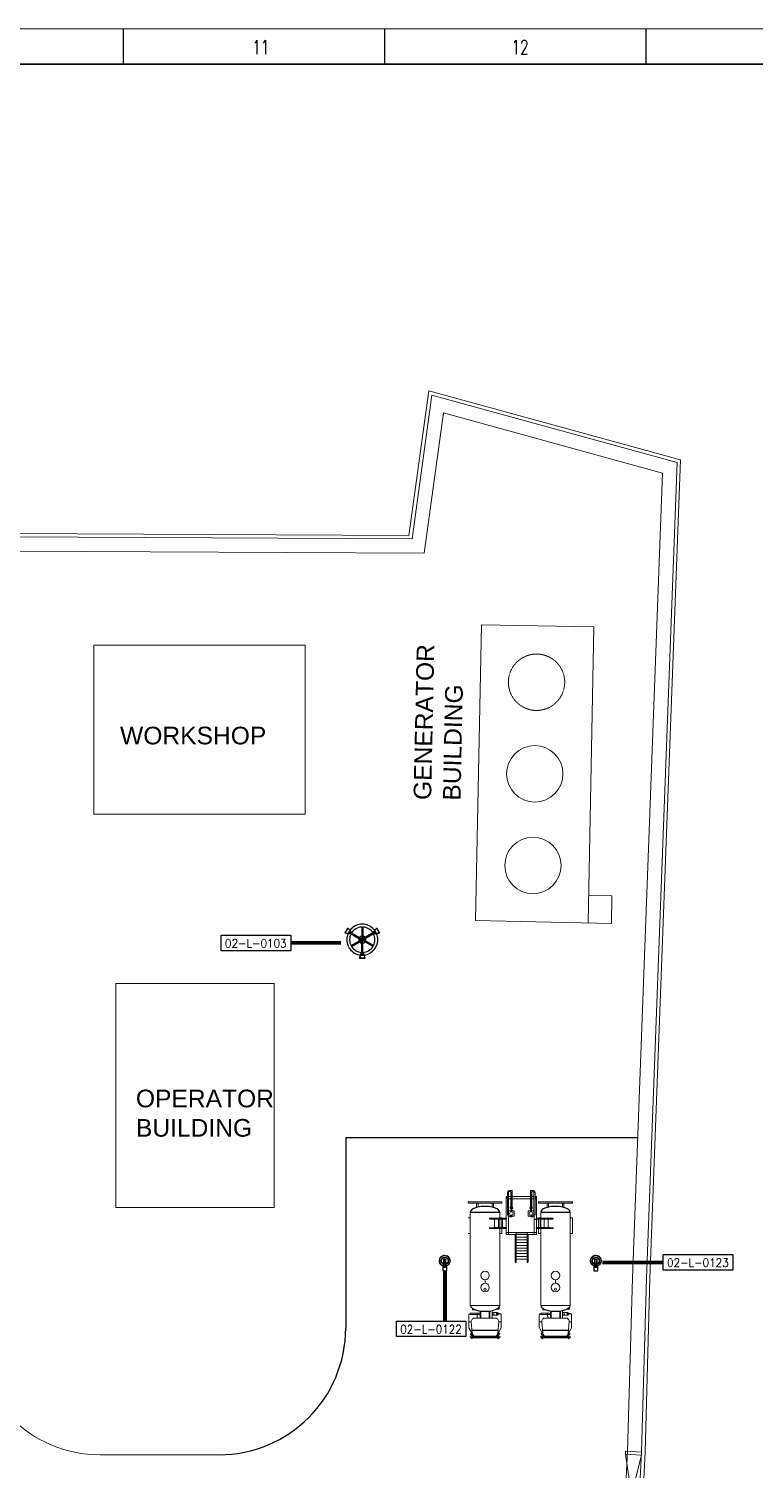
# Model space of a CAD drawing. Header units: inches. Extents: x 19 to 689223, y 34 to 210034.
# Drawn here: x 178947 to 230455, y 107822 to 210034 of the extents above; entities that cross this region are included whole.
import ezdxf

# ---------------------------------------------------------------- set-up
doc = ezdxf.new("R2010")
doc.units = ezdxf.units.IN
doc.header["$MEASUREMENT"] = 0
doc.linetypes.add('CABLEROUTEALL-EMBED 1_DWG$0$HIDDEN2', pattern=[0.1875, 0.125, -0.0625])
doc.linetypes.add('DASHED', pattern=[0.75, 0.5, -0.25])
doc.layers.add('_Auto', color=7, linetype='Continuous')
doc.layers.add('照明平面设备层', color=1, linetype='Continuous')
for name, color, linetype, lineweight in [('FRAME_TEXT', 7, 'Continuous', 18), ('Layout', 6, 'Continuous', 20), ('REV.C CLOUD', 2, 'Continuous', 20), ('TP', 8, 'Continuous', 9)]:
    doc.layers.add(name, color=color, linetype=linetype, lineweight=lineweight)
doc.styles.add('HZTXT', font='txt_qlt.shx', dxfattribs={"width": 0.7, "bigfont": 'hztxt.shx'})
doc.styles.get("Standard").update_dxf_attribs({"font": 'arial.ttf'})
doc.styles.add('TEG BORDER', font='txt_qlt.shx', dxfattribs={"width": 0.7, "bigfont": 'hztxt.shx'})
doc.dimstyles.new('ANSI_L', dxfattribs={"dimtxt": 0.18, "dimasz": 0.18, "dimexe": 0.18, "dimexo": 0.0625, "dimgap": 0.09, "dimtad": 0, "dimtih": 1, "dimtoh": 1, "dimdec": 4, "dimzin": 0, "dimdsep": 46, "dimtxsty": 'Standard', "dimcen": 0.09, "dimadec": 0, "dimazin": 0, "dimtfac": 1, "dimtdec": 4, "dimtofl": 0, "dimtmove": 0, "dimatfit": 3, "dimfxl": 1, "dimtolj": 1, "dimtzin": 0, "dimarcsym": 0})

# ---------------------------------------------------------------- blocks, each defined once
blk = doc.blocks.new('Tower Light Type 1')
at = {"layer": '照明平面设备层', "color": 1, "linetype": 'Continuous'}
for p, q in [((-2052, 1646), (-2452, 954)), ((-2452, 954), (-2052, 1646)), ((-2452, 954), (-1832, 827)), ((-2452, 954), (-1832, 827)), ((-1632, 1173), (-2052, 1646)), ((-2052, 1646), (-1632, 1173)), ((-1832, 827), (-1632, 1173)), ((-1632, 1173), (-1832, 827)), ((-1573, 908), (-1732, 1000)), ((-1573, 908), (-1732, 1000)), ((-1597, 830), (-160, 0)), ((-1597, -830), (-160, 0)), ((-1517, 968), (-80, 139)), ((-80, 1798), (-80, 139)), ((80, 1798), (80, 139)), ((1517, 968), (80, 139)), ((1597, 830), (160, 0)), ((1597, -830), (160, 0)), ((1732, 1000), (1573, 908)), ((1732, 1000), (1573, 908)), ((2052, 1646), (1632, 1173)), ((2052, 1646), (1632, 1173)), ((1632, 1173), (1832, 827)), ((1832, 827), (1632, 1173)), ((1832, 827), (2452, 954)), ((2452, 954), (1832, 827)), ((2452, 954), (2052, 1646)), ((2052, 1646), (2452, 954)), ((-1517, -968), (-80, -139)), ((-200, -2000), (-400, -2600)), ((-400, -2600), (-200, -2000)), ((200, -2000), (-200, -2000)), ((-200, -2000), (200, -2000)), ((-80, -1798), (-80, -139)), ((0, -1817), (0, -2000)), ((0, -1817), (0, -2000)), ((1517, -968), (80, -139)), ((80, -1798), (80, -139)), ((400, -2600), (200, -2000)), ((400, -2600), (200, -2000)), ((-400, -2600), (400, -2600)), ((400, -2600), (-400, -2600))]:
    blk.add_line(p, q, dxfattribs=at)
at = {"layer": '照明平面设备层', "color": 1, "linetype": 'CABLEROUTEALL-EMBED 1_DWG$0$HIDDEN2'}
for p, q in [((-2452, 954), (-2052, 1646)), ((-2052, 1646), (-2452, 954)), ((-1832, 827), (-2452, 954)), ((-1832, 827), (-2452, 954)), ((-2052, 1646), (-1632, 1173)), ((-2052, 1646), (-1632, 1173)), ((-1732, 1000), (-1905, 1100)), ((-1905, 1100), (-1732, 1000)), ((-1732, 1000), (-1905, 1100)), ((-1905, 1100), (-1732, 1000)), ((-1632, 1173), (-1832, 827)), ((-1832, 827), (-1632, 1173)), ((-1692, 1069), (-1772, 931)), ((-1692, 1069), (-1772, 931)), ((-1772, 931), (-1597, 830)), ((-1732, 1000), (-1559, 900)), ((-1732, 1000), (-1559, 900)), ((-1692, 1069), (-1517, 968)), ((-1559, 900), (-1573, 908)), ((-1559, 900), (-1573, 908)), ((-160, 0), (-40, 69)), ((-160, 0), (-40, -69)), ((-80, 139), (40, 69)), ((-80, 139), (-80, 0)), ((80, 0), (-80, 0)), ((-80, 0), (0, 0)), ((0, 0), (-80, 0)), ((-80, 0), (80, 0)), ((-80, -139), (-80, 0)), ((80, 139), (-40, 69)), ((40, 69), (-40, -69)), ((-40, -69), (40, 69)), ((40, -69), (-40, 69)), ((-40, 69), (0, 0)), ((0, 0), (-40, 69)), ((-40, 69), (40, -69)), ((-40, -69), (0, 0)), ((0, 0), (-40, -69)), ((0, 0), (40, 69)), ((40, 69), (0, 0)), ((0, 0), (80, 0)), ((80, 0), (0, 0)), ((0, 0), (40, -69)), ((40, -69), (0, 0)), ((160, 0), (40, 69)), ((160, 0), (40, -69)), ((80, 139), (80, 0)), ((80, -139), (80, 0)), ((1692, 1069), (1517, 968)), ((1559, 900), (1905, 1100)), ((1559, 900), (1905, 1100)), ((1573, 908), (1559, 900)), ((1573, 908), (1559, 900)), ((1772, 931), (1597, 830)), ((1632, 1173), (2052, 1646)), ((1632, 1173), (2052, 1646)), ((1832, 827), (1632, 1173)), ((1632, 1173), (1832, 827)), ((1692, 1069), (1772, 931)), ((1692, 1069), (1772, 931)), ((1905, 1100), (1732, 1000)), ((1905, 1100), (1732, 1000)), ((2452, 954), (1832, 827)), ((2452, 954), (1832, 827)), ((2052, 1646), (2452, 954)), ((2452, 954), (2052, 1646)), ((-400, -2600), (-200, -2000)), ((-400, -2600), (-200, -2000)), ((-200, -2000), (200, -2000)), ((200, -2000), (-200, -2000)), ((-80, -139), (40, -69)), ((-80, -2000), (-80, -1798)), ((80, -2000), (-80, -2000)), ((80, -2000), (-80, -2000)), ((80, -139), (-40, -69)), ((0, -2000), (0, -1800)), ((0, -1800), (0, -1817)), ((0, -2000), (0, -1800)), ((0, -1800), (0, -1817)), ((0, -2000), (0, -2200)), ((0, -2200), (0, -2000)), ((0, -2000), (0, -2200)), ((0, -2200), (0, -2000)), ((80, -2000), (80, -1798)), ((200, -2000), (400, -2600)), ((200, -2000), (400, -2600)), ((400, -2600), (-400, -2600)), ((-400, -2600), (400, -2600))]:
    blk.add_line(p, q, dxfattribs=at)
at = {"layer": '照明平面设备层', "color": 1, "linetype": 'Continuous'}
blk.add_circle((0, 0), 100, dxfattribs=at)
blk.add_circle((0, 0), 100, dxfattribs=at)
for radius, start, end in [(2200, 96.86074, 143.17429), (2200, 36.82571, 83.18043), (2200, 156.82571, 203.17429), (1800, 152.54732, 207.45268), (1800, 92.54732, 147.45268), (500, 159.2069, 200.7931), (500, 159.2069, 200.7931), (500, 99.2069, 140.7931), (500, 99.2069, 140.7931), (1800, 32.54732, 87.45268), (500, 39.2069, 80.7931), (500, 39.2069, 80.7931), (500, 339.2069, 20.7931), (500, 0, 20.7931), (500, 339.2069, 0), (1800, 332.54732, 27.45268), (2200, 336.82571, 23.17429), (2200, 216.82571, 263.17429), (1800, 212.54732, 267.45268), (500, 219.2069, 260.7931), (500, 219.2069, 260.7931), (500, 279.2069, 320.7931), (500, 279.2069, 320.7931), (1800, 272.54732, 327.45268), (2200, 276.82571, 323.17429)]:
    blk.add_arc((0, 0), radius, start, end, dxfattribs=at)
at = {"layer": '照明平面设备层', "color": 1, "linetype": 'CABLEROUTEALL-EMBED 1_DWG$0$HIDDEN2'}
for radius, start, end in [(2200, 90, 96.86074), (2200, 83.18043, 90), (2200, 150, 156.82571), (2200, 143.17429, 150), (1800, 150, 152.54732), (1800, 147.45268, 150), (500, 140.7931, 159.2069), (500, 140.7931, 159.2069), (1800, 90, 92.54732), (500, 80.7931, 99.2069), (500, 80.7931, 99.2069), (1800, 87.45268, 90), (500, 20.7931, 39.2069), (500, 20.7931, 39.2069), (1800, 30, 32.54732), (1800, 27.45268, 30), (2200, 30, 36.82571), (2200, 23.17429, 30), (2200, 203.17429, 210), (2200, 210, 216.82571), (1800, 207.45268, 210), (1800, 210, 212.54732), (500, 200.7931, 219.2069), (500, 200.7931, 219.2069), (500, 260.7931, 270), (500, 260.7931, 279.2069), (1800, 267.45268, 270), (500, 270, 279.2069), (1800, 270, 272.54732), (1800, 327.45268, 330), (1800, 330, 332.54732), (2200, 323.17429, 330), (2200, 330, 336.82571), (2200, 263.17429, 270), (2200, 270, 276.82571)]:
    blk.add_arc((0, 0), radius, start, end, dxfattribs=at)
blk = doc.blocks.new('SHED LIGHT')
at = {"layer": '照明平面设备层', "color": 1, "linetype": 'Continuous'}
for p, q in [((-254, 502), (-254, -1778)), ((-254, -1778), (-254, 502)), ((-254, 502), (254, 502)), ((-254, 502), (254, 502)), ((254, -1778), (254, 502)), ((254, 502), (254, -1613)), ((-575, -1778), (-575, -2798)), ((575, -1778), (-575, -1778)), ((-575, -1778), (-575, -2798)), ((-329, -1778), (-575, -1778)), ((-575, -2798), (575, -2798)), ((-575, -2798), (575, -2798)), ((116, -1778), (-329, -1778)), ((-254, -1778), (254, -1778)), ((-254, -1778), (254, -1778)), ((575, -1778), (116, -1778)), ((254, -1613), (254, -1778)), ((575, -2798), (575, -1778)), ((575, -2798), (575, -1778))]:
    blk.add_line(p, q, dxfattribs=at)
for radius in [1524, 1016, 953]:
    blk.add_circle((0, 0), radius, dxfattribs=at)
for start, end in [(356.0835, 180), (180, 260.40593), (260.40593, 279.59407), (279.59407, 283.9165), (283.9165, 356.0835)]:
    blk.add_arc((0, 0), 1524, start, end, dxfattribs=at)

msp = doc.modelspace()

# ---------------------------------------------------------------- linework, layer by layer
for p, q in [((185643.847, 210034.1456), (185643.847, 207534.1456)), ((204206.347, 210034.1456), (204206.347, 207534.1456)), ((222768.847, 210034.1456), (222768.847, 207534.1456))]:
    msp.add_line(p, q)
at = {"linetype": 'Continuous'}
msp.add_line((244518.847, 207534.1456), (2518.847, 207534.1456), dxfattribs=at)
at = {"color": 6}
for p, q in [((210293.0305, 126055.6796), (212392.6331, 126055.6796)), ((215293.0305, 126055.6796), (217392.6331, 126055.6796)), ((212398.9309, 118849.8304), (212292.6507, 118849.797)), ((217398.9309, 118849.8304), (217292.6507, 118849.797)), ((210418.4005, 117688.2787), (212267.2631, 117688.2787)), ((215418.4005, 117688.2787), (217267.2631, 117688.2787)), ((210367.4558, 117465.1621), (210319.6996, 117412.0535)), ((210367.4558, 117465.1621), (210319.6996, 117412.0535)), ((210465.3204, 117159.8307), (212220.3432, 117159.8307)), ((210465.3204, 117159.8307), (212220.3432, 117159.8307)), ((210511.4197, 117215.8093), (212174.2439, 117215.8093)), ((210511.4197, 117215.8093), (212174.2439, 117215.8093)), ((212318.2078, 117465.1621), (212365.964, 117412.0535)), ((212318.2078, 117465.1621), (212365.964, 117412.0535)), ((215367.4558, 117465.1621), (215319.6996, 117412.0535)), ((215367.4558, 117465.1621), (215319.6996, 117412.0535)), ((215465.3204, 117159.8307), (217220.3432, 117159.8307)), ((215465.3204, 117159.8307), (217220.3432, 117159.8307)), ((215511.4197, 117215.8093), (217174.2439, 117215.8093)), ((215511.4197, 117215.8093), (217174.2439, 117215.8093)), ((217318.2078, 117465.1621), (217365.964, 117412.0535)), ((217318.2078, 117465.1621), (217365.964, 117412.0535))]:
    msp.add_line(p, q, dxfattribs=at)
at = {"color": 5, "lineweight": 15}
msp.add_lwpolyline([(18.847, 210034.1456), (297018.847, 210034.1456), (297018.847, 34.1456), (18.847, 34.1456)], close=True, dxfattribs=at)
msp.add_lwpolyline([(2518.847, 207534.1456), (294518.847, 207534.1456), (294518.847, 2534.1456), (2518.847, 2534.1456)], close=True)
at = {"color": 6}
for centre, major_axis in [((211342.8318, 126055.6796), (-1049.8013, 0)), ((216342.8318, 126055.6796), (-1049.8013, 0)), ((211342.8318, 119447.426), (1049.8013, 0)), ((216342.8318, 119447.426), (1049.8013, 0))]:
    msp.add_ellipse(centre, major_axis=major_axis, ratio=0.3944200597, start_param=3.1415926536, end_param=6.2831853072, dxfattribs=at)
at = {"layer": '_Auto', "color": 7, "linetype": 'Continuous'}
for points in [[(192606.3949, 145710.5868), (197545.4193, 145710.5868), (197545.4193, 144613.0258), (192606.3949, 144613.0258)], [(223998.5756, 123051.0746), (228937.6, 123051.0746), (228937.6, 121953.5136), (223998.5756, 121953.5136)], [(205050.151, 118332.9354), (209989.1754, 118332.9354), (209989.1754, 117235.3744), (205050.151, 117235.3744)]]:
    msp.add_lwpolyline(points, close=True, dxfattribs=at)
at = {"layer": 'FRAME_TEXT', "color": 9}
for points in [[(221015.3021, 103125.9116), (222448.2101, 108821.9516)], [(221306.2032, 108879.6895), (222157.3091, 103068.1737)]]:
    msp.add_lwpolyline(points, dxfattribs=at)
msp.add_lwpolyline([(222448.2101, 108821.9516), (221306.2032, 108879.6895), (221316.9317, 109091.8906), (222458.9387, 109034.1528)], close=True, dxfattribs=at)
at = {"layer": 'Layout'}
for p, q in [((211079.4709, 167743.35), (210665.0188, 146747.4402)), ((219077.9127, 167585.4636), (211079.4709, 167743.35)), ((218663.4607, 146589.5537), (219077.9127, 167585.4636)), ((218704.7499, 148544.3981), (220351.6834, 148509.6111)), ((220313.1393, 146556.9896), (220351.6834, 148509.6111)), ((210665.0188, 146747.4402), (220313.1393, 146556.9896)), ((184023.5735, 108842.1858), (192447.9559, 108842.1858))]:
    msp.add_line(p, q, dxfattribs=at)
at = {"layer": 'Layout', "lineweight": -2}
for p, q in [((222174.7846, 131334.3929), (201447.9559, 131342.1858)), ((201447.9559, 131342.1858), (201447.9559, 117842.1858))]:
    msp.add_line(p, q, dxfattribs=at)
at = {"layer": 'Layout', "color": 6}
for p, q in [((212844.5528, 127166.6157), (212844.5528, 127014.6219)), ((212844.5528, 127166.6157), (212937.6116, 127166.6157)), ((212844.5528, 127090.6188), (212844.5528, 125637.1078)), ((212937.6116, 127090.6188), (212844.5528, 127090.6188)), ((212844.5528, 127014.6219), (212937.6116, 127014.6219)), ((212937.6116, 127486.2957), (212980.573, 127486.2957)), ((212937.6116, 127486.2957), (212980.573, 127486.2957)), ((212937.6116, 125887.8957), (212937.6116, 127486.2957)), ((213017.5316, 127448.3591), (212937.6116, 127448.3591)), ((212937.6116, 127448.3591), (213017.5316, 127448.3591)), ((212996.5467, 127090.6188), (213017.5316, 127090.6188)), ((213017.5316, 125889.9191), (213017.5316, 127448.3591)), ((213017.5316, 127166.6157), (213177.3716, 127166.6157)), ((213017.5316, 127014.6219), (213177.3716, 127014.6219)), ((213097.4516, 127528.2791), (213097.4516, 127608.1991)), ((213097.4516, 127608.1991), (213097.4516, 127528.2791)), ((213097.4516, 127608.1991), (213217.3316, 127608.1991)), ((213177.3716, 127528.2791), (213097.4516, 127528.2791)), ((213177.3716, 127568.2391), (213177.3716, 127448.3591)), ((213177.3716, 127448.3591), (213217.3316, 127448.3591)), ((213177.3716, 127448.3591), (213217.3316, 127448.3591)), ((213257.2916, 127446.3357), (213177.3716, 127446.3357)), ((213177.3716, 127446.3357), (213257.2916, 127446.3357)), ((213177.3716, 126487.2957), (213177.3716, 127446.3357)), ((213177.3716, 127090.6188), (213257.2916, 127090.6188)), ((213192.3566, 127386.883), (213192.3566, 127353.9671)), ((213192.3566, 126465.96), (213192.3566, 127353.9671)), ((213217.3316, 127448.3591), (213257.2916, 127448.3591)), ((213217.3316, 127448.3591), (213257.2916, 127448.3591)), ((213217.3316, 127446.3357), (213217.3316, 127448.3591)), ((213242.3066, 127353.9671), (213242.3066, 127386.883)), ((213242.3066, 126364.6893), (213242.3066, 127353.9671)), ((213257.2916, 127448.3591), (213257.2916, 127568.2391)), ((213257.2916, 126487.2957), (213257.2916, 127446.3357)), ((213257.2916, 127166.6157), (214575.9716, 127166.6157)), ((213257.2916, 127014.6219), (214575.9716, 127014.6219)), ((214575.9716, 127568.2391), (214575.9716, 127448.3591)), ((214575.9716, 127448.3591), (214615.9316, 127448.3591)), ((214575.9716, 127448.3591), (214615.9316, 127448.3591)), ((214655.8916, 127446.3357), (214575.9716, 127446.3357)), ((214575.9716, 127446.3357), (214655.8916, 127446.3357)), ((214575.9716, 126487.2957), (214575.9716, 127446.3357)), ((214575.9716, 127090.6188), (214655.8916, 127090.6188)), ((214590.9566, 127386.883), (214590.9566, 127353.9651)), ((214590.9566, 126465.96), (214590.9566, 127353.9651)), ((214605.4182, 127446.3357), (214605.4253, 127448.3591)), ((214615.9316, 127608.1991), (214735.8116, 127608.1991)), ((214615.9316, 127448.3591), (214655.8916, 127448.3591)), ((214615.9316, 127448.3591), (214655.8916, 127448.3591)), ((214640.9066, 127353.9651), (214640.9066, 127386.883)), ((214640.9066, 126364.6873), (214640.9066, 127353.9651)), ((214655.8916, 127448.3591), (214655.8916, 127568.2391)), ((214735.8116, 127528.2791), (214655.8916, 127528.2791)), ((214655.8916, 126487.2957), (214655.8916, 127446.3357)), ((214655.8916, 127166.6157), (214815.7316, 127166.6157)), ((214655.8916, 127014.6219), (214815.7316, 127014.6219)), ((214735.8116, 127608.1991), (214735.8116, 127528.2791)), ((214735.8116, 127608.1991), (214735.8116, 127528.2791)), ((214815.7316, 127448.3591), (214895.6516, 127448.3591)), ((214815.7316, 127448.3591), (214895.6516, 127448.3591)), ((214815.7316, 127448.3591), (214815.7316, 125889.9191)), ((214815.7316, 127090.6188), (214842.5528, 127090.6188)), ((214895.6516, 127486.2957), (214852.6903, 127486.2957)), ((214852.6903, 127486.2957), (214895.6516, 127486.2957)), ((214895.6516, 127486.2957), (214895.6516, 125887.8957)), ((214895.6516, 127166.6157), (214994.5467, 127166.6157)), ((214994.5467, 127090.6188), (214895.6516, 127090.6188)), ((214895.6516, 127014.6219), (214994.5467, 127014.6219)), ((214994.5467, 127014.6219), (214994.5467, 127166.6157)), ((214994.5467, 125637.1078), (214994.5467, 127090.6188)), ((212937.6116, 125889.9191), (213017.5316, 125889.9191)), ((213017.5316, 125889.9191), (212937.6116, 125889.9191)), ((212977.5802, 125887.8957), (212937.6116, 125887.8957)), ((212977.5802, 125887.8957), (212937.6116, 125887.8957)), ((212996.5467, 125765.9554), (212996.5467, 124469.3157)), ((213017.5316, 126166.26), (213188.6295, 126166.26)), ((213188.6295, 126166.26), (213017.5316, 126166.26)), ((213097.4516, 125770.0391), (213097.4516, 125809.9991)), ((213097.4516, 125809.9991), (213097.4516, 125770.0391)), ((213217.3316, 125809.9991), (213097.4516, 125809.9991)), ((213097.4516, 125730.0791), (213097.4516, 125770.0391)), ((213097.4516, 125770.0391), (213097.4516, 125730.0791)), ((213097.4516, 125730.0791), (213217.3316, 125730.0791)), ((213192.3566, 126487.2957), (213177.3716, 126487.2957)), ((213192.3566, 126487.2957), (213177.3716, 126487.2957)), ((213177.3716, 126487.2957), (213177.3716, 126374.8216)), ((213188.6295, 126088.812), (213188.6295, 126465.96)), ((213188.6295, 126465.96), (213188.6295, 126088.812)), ((213238.5795, 126465.96), (213188.6295, 126465.96)), ((213238.5795, 126465.96), (213188.6295, 126465.96)), ((213238.5795, 126380.5412), (213238.5795, 126465.96)), ((213238.5795, 126380.5412), (213238.5795, 126465.96)), ((213238.5795, 126088.812), (213238.5795, 126354.2903)), ((213238.5795, 126088.812), (213238.5795, 126354.2903)), ((213238.5795, 126166.26), (213413.4045, 126166.26)), ((213413.4045, 126166.26), (213238.5795, 126166.26)), ((213257.2916, 126487.2957), (213242.3066, 126487.2957)), ((213257.2916, 126487.2957), (213242.3066, 126487.2957)), ((213257.1485, 125766.66), (213413.4045, 125766.66)), ((213257.1485, 125766.66), (213413.4045, 125766.66)), ((213257.2916, 126374.0155), (213257.2916, 126487.2957)), ((213413.4045, 125766.66), (213413.4045, 126166.26)), ((213413.4045, 125766.66), (213413.4045, 126166.26)), ((214412.4045, 126166.26), (214412.4045, 125766.66)), ((214412.4045, 126166.26), (214412.4045, 125766.66)), ((214412.4045, 126166.26), (214587.2295, 126166.26)), ((214587.2295, 126166.26), (214412.4045, 126166.26)), ((214412.4045, 125766.66), (214576.1148, 125766.66)), ((214412.4045, 125766.66), (214576.1148, 125766.66)), ((214575.9716, 126487.2957), (214590.9566, 126487.2957)), ((214590.9566, 126487.2957), (214575.9716, 126487.2957)), ((214575.9716, 126487.2957), (214575.9716, 126374.8216)), ((214587.2295, 126088.812), (214587.2295, 126465.96)), ((214587.2295, 126465.96), (214587.2295, 126088.812)), ((214637.1795, 126465.96), (214587.2295, 126465.96)), ((214637.1795, 126465.96), (214587.2295, 126465.96)), ((214735.8116, 125809.9991), (214615.9316, 125809.9991)), ((214615.9316, 125730.0791), (214735.8116, 125730.0791)), ((214637.1795, 126380.5412), (214637.1795, 126465.96)), ((214637.1795, 126380.5412), (214637.1795, 126465.96)), ((214637.1795, 126088.812), (214637.1795, 126354.2903)), ((214637.1795, 126088.812), (214637.1795, 126354.2903)), ((214637.1795, 126166.26), (214812.0045, 126166.26)), ((214812.0045, 126166.26), (214637.1795, 126166.26)), ((214640.9066, 126487.2957), (214655.8916, 126487.2957)), ((214655.8916, 126487.2957), (214640.9066, 126487.2957)), ((214655.8916, 126374.0155), (214655.8916, 126487.2957)), ((214735.8116, 125809.9991), (214735.8116, 125730.0791)), ((214735.8116, 125809.9991), (214735.8116, 125730.0791)), ((214812.0045, 125865.7976), (214812.0045, 126166.26)), ((214812.0045, 125865.7976), (214812.0045, 126166.26)), ((214895.6516, 125889.9191), (214815.7316, 125889.9191)), ((214895.6516, 125889.9191), (214815.7316, 125889.9191)), ((214842.5528, 124469.3157), (214842.5528, 125770.9437)), ((214855.6831, 125887.8957), (214895.6516, 125887.8957)), ((214895.6516, 125887.8957), (214855.6831, 125887.8957)), ((211688.4803, 125645.6083), (211688.4803, 125637.1078)), ((211688.4803, 125645.6083), (211688.4803, 125637.1078)), ((212844.5528, 125645.6083), (211688.4803, 125645.6083)), ((212844.5528, 125637.1078), (211688.4803, 125637.1078)), ((211688.4803, 125576.7162), (211688.4803, 125568.2157)), ((211688.4803, 125576.7162), (211688.4803, 125568.2157)), ((212844.5528, 125576.7162), (211688.4803, 125576.7162)), ((212844.5528, 125568.2157), (211688.4803, 125568.2157)), ((212844.5528, 124960.3152), (211688.4803, 124960.3152)), ((212844.5528, 124899.9237), (211688.4803, 124899.9237)), ((212844.5528, 124891.4232), (211982.0735, 124891.4232)), ((212844.5528, 124968.8157), (211982.9142, 124968.8157)), ((212015.9897, 125568.2157), (212015.9897, 124968.8157)), ((212305.0078, 125568.2157), (212305.0078, 124968.8157)), ((212594.0259, 125568.2157), (212594.0259, 124968.8157)), ((212844.5528, 125637.1078), (212844.5528, 125576.7162)), ((212844.5528, 125576.7162), (212844.5528, 124960.3152)), ((212844.5528, 124960.3152), (212844.5528, 124899.9237)), ((212844.5528, 124899.9237), (212844.5528, 124469.3157)), ((214842.5528, 125536.7157), (214994.5467, 125536.7157)), ((214994.5467, 125645.6083), (216150.6191, 125645.6083)), ((214994.5467, 125576.7162), (214994.5467, 125637.1078)), ((214994.5467, 125637.1078), (216150.6191, 125637.1078)), ((214994.5467, 124960.3152), (214994.5467, 125576.7162)), ((214994.5467, 125576.7162), (216150.6191, 125576.7162)), ((214994.5467, 125568.2157), (216150.6191, 125568.2157)), ((214994.5467, 124968.8157), (215964.5354, 124968.8157)), ((214994.5467, 124899.9237), (214994.5467, 124960.3152)), ((214994.5467, 124960.3152), (216150.6191, 124960.3152)), ((214994.5467, 124469.3157), (214994.5467, 124899.9237)), ((214994.5467, 124899.9237), (216150.6191, 124899.9237)), ((214994.5467, 124891.4232), (215964.7553, 124891.4232)), ((215245.0736, 125568.2157), (215245.0736, 124968.8157)), ((215534.0917, 125568.2157), (215534.0917, 124968.8157)), ((215823.1098, 125568.2157), (215823.1098, 124968.8157)), ((216150.6191, 125637.1078), (216150.6191, 125645.6083)), ((216150.6191, 125645.6083), (216150.6191, 125637.1078)), ((216150.6191, 125568.2157), (216150.6191, 125576.7162)), ((216150.6191, 125576.7162), (216150.6191, 125568.2157)), ((212844.5528, 124621.3096), (214994.5467, 124621.3096)), ((212844.5528, 124621.3096), (212844.5528, 124469.3157)), ((212844.5528, 124469.3157), (213485.9158, 124469.3157)), ((212844.5528, 124469.3157), (212996.5467, 124469.3157)), ((213494.4163, 124469.3157), (213485.9158, 124469.3157)), ((213485.9158, 124469.3157), (213485.9158, 122521.2594)), ((213485.9158, 124469.3157), (213494.4163, 124469.3157)), ((213494.4163, 124469.3157), (213494.4163, 122521.2594)), ((213563.3084, 124469.3157), (213554.8079, 124469.3157)), ((213554.8079, 124469.3157), (213563.3084, 124469.3157)), ((213554.8079, 124469.3157), (213554.8079, 122521.2594)), ((213563.3084, 124469.3157), (213563.3084, 124593.0328)), ((213563.3084, 124593.0328), (214322.5484, 124593.0328)), ((213563.3084, 124469.3157), (214322.5484, 124469.3157)), ((213563.3084, 124469.3157), (213563.3084, 122521.2594)), ((213563.3084, 124288.5376), (214322.5484, 124288.5376)), ((213563.3084, 124093.732), (214322.5484, 124093.732)), ((213563.3084, 123898.9263), (214322.5484, 123898.9263)), ((213563.3084, 123704.1207), (214322.5484, 123704.1207)), ((214322.5484, 124593.0328), (214322.5484, 124469.3157)), ((214331.0488, 124469.3157), (214322.5484, 124469.3157)), ((214322.5484, 124469.3157), (214322.5484, 122521.2594)), ((214331.0488, 124469.3157), (214322.5484, 124469.3157)), ((214331.0488, 124469.3157), (214331.0488, 122521.2594)), ((214399.9409, 124469.3157), (214391.4404, 124469.3157)), ((214399.9409, 124469.3157), (214391.4404, 124469.3157)), ((214391.4404, 124469.3157), (214391.4404, 122521.2594)), ((214399.9409, 124469.3157), (214994.5467, 124469.3157)), ((214399.9409, 124469.3157), (214399.9409, 122521.2594)), ((213563.3084, 123509.3151), (214322.5484, 123509.3151)), ((213563.3084, 123314.5095), (214322.5484, 123314.5095)), ((213563.3084, 123119.7038), (214322.5484, 123119.7038)), ((214322.5484, 122924.8982), (213563.3084, 122924.8982)), ((214322.5484, 122730.0926), (213563.3084, 122730.0926)), ((213485.9158, 122521.2594), (213494.4163, 122521.2594)), ((213485.9158, 122521.2594), (213494.4163, 122521.2594)), ((213554.8079, 122521.2594), (213563.3084, 122521.2594)), ((213554.8079, 122521.2594), (213563.3084, 122521.2594)), ((214322.5484, 122521.2594), (214331.0488, 122521.2594)), ((214331.0488, 122521.2594), (214322.5484, 122521.2594)), ((214391.4404, 122521.2594), (214399.9409, 122521.2594)), ((214399.9409, 122521.2594), (214391.4404, 122521.2594))]:
    msp.add_line(p, q, dxfattribs=at)
at = {"layer": 'Layout', "color": 9}
msp.add_lwpolyline([(17654.3147, 87516.0174), (12136.916, 174089.9467), (129957.3711, 174076.1876), (172948.223, 174248.0035), (205942.8599, 174089.9467), (207357.8871, 184355.9674), (225230.4191, 179453.2229), (223051.731, 121364.5154), (222708.7632, 109024.367), (222399.4696, 102906.7999), (222083.522, 91053.0903), (221256.1633, 59990.4781), (220848.7839, 44580.0281), (205259.2449, 44722.5272), (116136.2591, 44437.918), (85603.6164, 44710.4978), (51853.0531, 45180.9771), (9673.5735, 43892.1858), (18774.7845, 67396.7507)], close=True, dxfattribs=at)
msp.add_lwpolyline([(17903.8723, 87530.9185), (12403.3578, 173839.9156), (129957.856, 173826.1875), (172948.1238, 173998.0012), (206160.6204, 173838.9007), (207566.6262, 184039.471), (224973.1671, 179264.5559), (222801.8612, 121372.6733), (222458.9387, 109034.1528), (222149.6378, 102916.4435), (221833.6108, 91059.7514), (221006.2519, 59997.1346), (220605.3644, 44832.2636), (205259.9882, 44972.5308), (116136.9759, 44687.9216), (85606.4746, 44960.4823), (51850.9768, 45431.0303), (10042.8778, 44153.5866), (19027.3975, 67356.7874), (17903.8723, 87530.9185)], dxfattribs=at)
msp.add_lwpolyline([(18902.1024, 87590.5228), (13469.1249, 172839.7911), (129959.7959, 172826.1873), (172947.7269, 172997.9916), (207031.6623, 172834.7166), (208401.5825, 182773.4855), (223944.1593, 178509.8879), (221802.382, 121405.3051), (221459.6404, 109073.2958), (221150.3109, 102955.0181), (220833.9658, 91086.3959), (220006.6064, 60023.7603, 0.0000499457), (220006.6011, 60023.5606), (219631.6867, 45841.2054), (205262.9618, 45972.5454), (116139.8428, 45687.9358), (85617.9075, 45960.42), (51842.6716, 46431.2433), (11520.0948, 45199.1895), (20037.8495, 67196.9344)], format="xyb", close=True, dxfattribs=at)
at = {"layer": 'Layout'}
msp.add_lwpolyline([(198573.5735, 166292.1858), (183573.5735, 166292.1858), (183573.5735, 154292.1858), (198573.5735, 154292.1858)], close=True, dxfattribs=at)
at = {"layer": 'Layout', "color": 6}
msp.add_lwpolyline([(196373.5735, 126393.7907), (196373.5735, 142293.7907), (185123.5735, 142293.7907), (185123.5735, 126393.7907)], close=True, dxfattribs=at)
at = {"layer": 'Layout', "linetype": 'DASHED', "ltscale": 3}
msp.add_circle((214999.7485, 163665.1859), 2000, dxfattribs=at)
at = {"layer": 'Layout'}
for centre in [(214871.4658, 157166.4519), (214743.183, 150667.7179)]:
    msp.add_circle(centre, 2000, dxfattribs=at)
at = {"layer": 'Layout', "color": 6}
for centre, radius in [((213213.6045, 125966.46), 124.875), ((213213.6045, 125966.46), 124.875), ((213217.3316, 126367.4157), 24.975), ((213217.3316, 126367.4157), 24.975), ((214612.2045, 125966.46), 124.875), ((214612.2045, 125966.46), 124.875), ((214615.9316, 126367.4157), 24.975), ((214615.9316, 126367.4157), 24.975)]:
    msp.add_circle(centre, radius, dxfattribs=at)
for centre, radius, start, end in [((213097.4516, 127448.3591), 159.84, 90, 166.270334505), ((213097.4516, 127448.3591), 79.92, 90, 180), ((213217.3316, 127568.2391), 39.96, 0, 180), ((213217.3316, 127568.2391), 39.96, 0, 180), ((214615.9316, 127568.2391), 39.96, 0, 180), ((214615.9316, 127568.2391), 39.96, 0, 180), ((214735.8116, 127448.3591), 159.84, 13.729665495, 90), ((214735.8116, 127448.3591), 79.92, 0, 90), ((213097.4516, 125889.9191), 159.84, 180.725318388, 270), ((213097.4516, 125889.9191), 79.92, 180, 270), ((213213.6045, 126366.06), 95.1548, 112.381926798, 254.783492931), ((213213.6045, 126366.06), 44.4055, 144.681840706, 235.776005472), ((213217.3316, 126367.4157), 30.1323, 162.276116414, 180), ((213217.3316, 126367.4157), 30.1323, 180, 197.723883586), ((213217.3316, 125770.0391), 39.96, 270, 90), ((213217.3316, 125770.0391), 39.96, 270, 90), ((213213.6045, 126366.06), 95.1547, 285.216507069, 62.669901895), ((213217.3316, 126367.4157), 30.1323, 314.841894923, 34.019852937), ((213213.6045, 126366.06), 44.4056, 304.223994528, 10.367625453), ((214612.2045, 126366.06), 95.1547, 135, 254.783492931), ((214612.2045, 126366.06), 95.1548, 112.381926798, 135), ((214612.2045, 126366.06), 44.4056, 144.681840706, 235.776005471), ((214615.9316, 125770.0391), 39.96, 90, 270), ((214615.9316, 125770.0391), 39.96, 90, 270), ((214615.9316, 126367.4157), 30.1323, 162.276116414, 180), ((214615.9316, 126367.4157), 30.1323, 180, 197.723883586), ((214612.2045, 126366.06), 95.1548, 285.216507069, 62.669901895), ((214615.9316, 126367.4157), 30.1323, 314.841894923, 34.019852937), ((214612.2045, 126366.06), 44.4056, 304.223994528, 10.367625454), ((214735.8116, 125889.9191), 79.92, 270, 0), ((214735.8116, 125889.9191), 159.84, 270, 359.274681612), ((211688.4803, 125606.912), 30.1958, 90, 270), ((211688.4803, 125606.912), 30.1958, 90, 270), ((211688.4803, 124930.1195), 30.1958, 90, 270), ((211688.4803, 124930.1195), 30.1958, 90, 270), ((212844.5528, 125606.912), 30.1958, 270, 90), ((212844.5528, 125606.912), 30.1958, 270, 90), ((212844.5528, 124930.1195), 30.1958, 270, 90), ((212844.5528, 124930.1195), 30.1958, 270, 90), ((214994.5467, 125606.912), 30.1958, 90, 270), ((214994.5467, 125606.912), 30.1958, 90, 270), ((214994.5467, 124930.1195), 30.1958, 90, 270), ((214994.5467, 124930.1195), 30.1958, 90, 270), ((216150.6191, 125606.912), 30.1958, 270, 90), ((216150.6191, 125606.912), 30.1958, 270, 90), ((216150.6191, 124930.1195), 30.1958, 270, 90), ((216150.6191, 124930.1195), 30.1958, 270, 90), ((213524.6121, 124469.3157), 30.1958, 0, 180), ((213524.6121, 124469.3157), 30.1958, 0, 180), ((214361.2446, 124469.3157), 30.1958, 0, 180), ((214361.2446, 124469.3157), 30.1958, 0, 180), ((213524.6121, 122521.2594), 30.1958, 180, 0), ((213524.6121, 122521.2594), 30.1958, 180, 0), ((214361.2446, 122521.2594), 30.1958, 180, 0), ((214361.2446, 122521.2594), 30.1958, 180, 0)]:
    msp.add_arc(centre, radius, start, end, dxfattribs=at)
at = {"layer": 'Layout'}
msp.add_arc((184023.5735, 117842.1858), 9000, 180, 270, dxfattribs=at)
at = {"layer": 'Layout', "lineweight": -2}
msp.add_arc((192447.9559, 117842.1858), 9000, 270, 0, dxfattribs=at)
at = {"layer": 'Layout', "color": 6, "extrusion": (0, 0, -1)}
for centre in [(213217.3316, 127353.9671), (213217.3316, 127353.9671), (214615.9316, 127353.9651), (214615.9316, 127353.9651)]:
    msp.add_ellipse(centre, major_axis=(24.975, 0), ratio=0.139173101, start_param=3.1415926536, end_param=6.2831853072, dxfattribs=at)
at = {"layer": 'TP', "color": 6, "lineweight": 20}
for p, q in [((212542.6031, 126804.8058), (210143.0605, 126804.8058)), ((210143.0605, 126704.8249), (210143.0605, 126804.8058)), ((212542.6031, 126704.8249), (212542.6031, 126804.8058)), ((217542.6031, 126804.8058), (215143.0605, 126804.8058)), ((215143.0605, 126704.8249), (215143.0605, 126804.8058)), ((217542.6031, 126704.8249), (217542.6031, 126804.8058)), ((212542.6031, 126704.8249), (210143.0605, 126704.8249)), ((210293.0305, 119447.426), (210293.0305, 126055.6796)), ((210742.9462, 126395.4812), (210742.9462, 126704.8249)), ((210842.9271, 126419.7826), (210842.9271, 126704.8249)), ((211842.7365, 126419.7826), (211842.7365, 126704.8249)), ((211942.7174, 126395.4812), (211942.7174, 126704.8249)), ((212392.6331, 119447.426), (212392.6331, 126055.6796)), ((217542.6031, 126704.8249), (215143.0605, 126704.8249)), ((215293.0305, 119447.426), (215293.0305, 126055.6796)), ((215742.9462, 126395.4812), (215742.9462, 126704.8249)), ((215842.9271, 126419.7826), (215842.9271, 126704.8249)), ((216842.7365, 126419.7826), (216842.7365, 126704.8249)), ((216942.7174, 126395.4812), (216942.7174, 126704.8249)), ((217392.6331, 119447.426), (217392.6331, 126055.6796)), ((210293.0305, 125649.1207), (210143.0605, 125649.1207)), ((212542.6031, 125649.1207), (212392.6331, 125649.1207)), ((212542.6031, 124549.3302), (212542.6031, 125649.1207)), ((215143.0605, 124549.3302), (215143.0605, 125649.1207)), ((215293.0305, 125649.1207), (215143.0605, 125649.1207)), ((217542.6031, 125649.1207), (217392.6331, 125649.1207)), ((217542.6031, 124549.3302), (217542.6031, 125649.1207)), ((210293.0305, 124549.3302), (210143.0605, 124549.3302)), ((212542.6031, 124549.3302), (212392.6331, 124549.3302)), ((215293.0305, 124549.3302), (215143.0605, 124549.3302)), ((217542.6031, 124549.3302), (217392.6331, 124549.3302)), ((211342.8318, 121014.8468), (211342.8318, 121262.487)), ((216342.8318, 121014.8468), (216342.8318, 121262.487)), ((210193.051, 117920.5472), (210193.051, 118749.816)), ((212392.6331, 119447.426), (210293.0305, 119447.426)), ((210293.0319, 118799.8065), (210293.0319, 118899.7875)), ((210992.8985, 118899.7875), (210293.0319, 118899.7875)), ((210992.8985, 118799.8065), (210293.0319, 118799.8065)), ((210443.0033, 119129.7437), (210443.0033, 119234.1503)), ((210669.5218, 119129.7437), (210443.0033, 119129.7437)), ((210772.9404, 118799.8065), (210772.9404, 118899.7875)), ((210777.9395, 118649.8351), (210777.9395, 118899.7875)), ((210792.9366, 118649.8351), (210777.9395, 118649.8351)), ((210792.9366, 118549.8541), (210792.9366, 118649.8351)), ((210992.8985, 118549.8541), (210992.8985, 119057.0439)), ((211042.889, 118549.8541), (211042.889, 119050.6236)), ((211642.7746, 118549.8541), (211642.7746, 119050.6236)), ((211692.7651, 118549.8541), (211692.7651, 119057.0439)), ((211842.7365, 118549.8541), (211842.7365, 119083.3231)), ((212217.665, 118949.7779), (211842.7365, 118949.7779)), ((212217.665, 118749.816), (211842.7365, 118749.816)), ((212342.6412, 119179.7341), (212143.7391, 119179.7341)), ((212167.6746, 118949.7779), (212167.6746, 118749.816)), ((212217.665, 118949.7779), (212217.665, 118749.816)), ((212342.6412, 119179.7341), (212342.6412, 119321.1722)), ((212492.6126, 117920.5472), (212492.6126, 118749.816)), ((215193.051, 117920.5472), (215193.051, 118749.816)), ((217392.6331, 119447.426), (215293.0305, 119447.426)), ((215293.0319, 118799.8065), (215293.0319, 118899.7875)), ((215992.8985, 118899.7875), (215293.0319, 118899.7875)), ((215992.8985, 118799.8065), (215293.0319, 118799.8065)), ((215443.0033, 119129.7437), (215443.0033, 119234.1503)), ((215669.5218, 119129.7437), (215443.0033, 119129.7437)), ((215772.9404, 118799.8065), (215772.9404, 118899.7875)), ((215777.9395, 118649.8351), (215777.9395, 118899.7875)), ((215792.9366, 118649.8351), (215777.9395, 118649.8351)), ((215792.9366, 118549.8541), (215792.9366, 118649.8351)), ((215992.8985, 118549.8541), (215992.8985, 119057.0439)), ((216042.889, 118549.8541), (216042.889, 119050.6236)), ((216642.7746, 118549.8541), (216642.7746, 119050.6236)), ((216692.7651, 118549.8541), (216692.7651, 119057.0439)), ((216842.7365, 118549.8541), (216842.7365, 119083.3231)), ((217217.665, 118949.7779), (216842.7365, 118949.7779)), ((217217.665, 118749.816), (216842.7365, 118749.816)), ((217342.6412, 119179.7341), (217143.7391, 119179.7341)), ((217167.6746, 118949.7779), (217167.6746, 118749.816)), ((217217.665, 118949.7779), (217217.665, 118749.816)), ((217342.6412, 119179.7341), (217342.6412, 119321.1722)), ((217492.6126, 117920.5472), (217492.6126, 118749.816)), ((210366.7963, 118278.1169), (210193.051, 118278.1169)), ((210469.31, 117375.0779), (210226.5383, 117795.571)), ((210436.7739, 117478.2693), (210366.7963, 118278.1169)), ((212069.8661, 118549.8541), (210615.7975, 118549.8541)), ((212216.3536, 117375.0779), (212459.1253, 117795.571)), ((212248.8897, 117478.2693), (212318.8673, 118278.1169)), ((212318.8673, 118278.1169), (212492.6126, 118278.1169)), ((215366.7963, 118278.1169), (215193.051, 118278.1169)), ((215469.31, 117375.0779), (215226.5383, 117795.571)), ((215436.7739, 117478.2693), (215366.7963, 118278.1169)), ((217069.8661, 118549.8541), (215615.7975, 118549.8541)), ((217216.3536, 117375.0779), (217459.1253, 117795.571)), ((217248.8897, 117478.2693), (217318.8673, 118278.1169)), ((217318.8673, 118278.1169), (217492.6126, 118278.1169)), ((210294.4408, 117239.4823), (210280.3013, 117225.3429)), ((210280.3013, 117225.3429), (210421.6957, 117083.9485)), ((210294.4408, 117239.4823), (210435.8352, 117098.0879)), ((210422.7859, 117233.5028), (210319.6996, 117412.0535)), ((210422.7859, 117233.5028), (210319.6996, 117412.0535)), ((210510.8221, 117321.539), (210361.6031, 117172.32)), ((210472.5012, 117283.2181), (210367.4558, 117465.1621)), ((210472.5012, 117283.2181), (210367.4558, 117465.1621)), ((210518.1046, 117314.682), (210368.6728, 117165.2502)), ((210435.8352, 117098.0879), (210421.6957, 117083.9485)), ((210465.3204, 117159.8307), (210427.9613, 117224.5387)), ((210465.3204, 117159.8307), (210427.9613, 117224.5387)), ((210511.4197, 117215.8093), (210477.6766, 117274.2541)), ((210511.4197, 117215.8093), (210477.6766, 117274.2541)), ((211999.8885, 117250.1017), (210685.7751, 117250.1017)), ((212167.559, 117314.682), (212316.9908, 117165.2502)), ((212174.2439, 117215.8093), (212207.987, 117274.2541)), ((212174.2439, 117215.8093), (212207.987, 117274.2541)), ((212174.8415, 117321.539), (212324.0605, 117172.32)), ((212213.1624, 117283.2181), (212318.2078, 117465.1621)), ((212213.1624, 117283.2181), (212318.2078, 117465.1621)), ((212220.3432, 117159.8307), (212257.7023, 117224.5387)), ((212220.3432, 117159.8307), (212257.7023, 117224.5387)), ((212391.2228, 117239.4823), (212249.8284, 117098.0879)), ((212249.8284, 117098.0879), (212263.9679, 117083.9485)), ((212262.8777, 117233.5028), (212365.964, 117412.0535)), ((212262.8777, 117233.5028), (212365.964, 117412.0535)), ((212405.3623, 117225.3429), (212263.9679, 117083.9485)), ((212391.2228, 117239.4823), (212405.3623, 117225.3429)), ((215294.4408, 117239.4823), (215280.3013, 117225.3429)), ((215280.3013, 117225.3429), (215421.6957, 117083.9485)), ((215294.4408, 117239.4823), (215435.8352, 117098.0879)), ((215422.7859, 117233.5028), (215319.6996, 117412.0535)), ((215422.7859, 117233.5028), (215319.6996, 117412.0535)), ((215510.8221, 117321.539), (215361.6031, 117172.32)), ((215472.5012, 117283.2181), (215367.4558, 117465.1621)), ((215472.5012, 117283.2181), (215367.4558, 117465.1621)), ((215518.1046, 117314.682), (215368.6728, 117165.2502)), ((215435.8352, 117098.0879), (215421.6957, 117083.9485)), ((215465.3204, 117159.8307), (215427.9613, 117224.5387)), ((215465.3204, 117159.8307), (215427.9613, 117224.5387)), ((215511.4197, 117215.8093), (215477.6766, 117274.2541)), ((215511.4197, 117215.8093), (215477.6766, 117274.2541)), ((216999.8885, 117250.1017), (215685.7751, 117250.1017)), ((217167.559, 117314.682), (217316.9908, 117165.2502)), ((217174.2439, 117215.8093), (217207.987, 117274.2541)), ((217174.2439, 117215.8093), (217207.987, 117274.2541)), ((217174.8415, 117321.539), (217324.0605, 117172.32)), ((217213.1624, 117283.2181), (217318.2078, 117465.1621)), ((217213.1624, 117283.2181), (217318.2078, 117465.1621)), ((217220.3432, 117159.8307), (217257.7023, 117224.5387)), ((217220.3432, 117159.8307), (217257.7023, 117224.5387)), ((217391.2228, 117239.4823), (217249.8284, 117098.0879)), ((217249.8284, 117098.0879), (217263.9679, 117083.9485)), ((217262.8777, 117233.5028), (217365.964, 117412.0535)), ((217262.8777, 117233.5028), (217365.964, 117412.0535)), ((217405.3623, 117225.3429), (217263.9679, 117083.9485)), ((217391.2228, 117239.4823), (217405.3623, 117225.3429))]:
    msp.add_line(p, q, dxfattribs=at)
at = {"layer": 'TP', "color": 6}
for p, q in [((210842.9271, 126703.667), (211842.7365, 126703.667)), ((215842.9271, 126703.667), (216842.7365, 126703.667))]:
    msp.add_line(p, q, dxfattribs=at)
at = {"layer": 'TP', "color": 6, "lineweight": 20}
for centre, major_axis, start_param, end_param in [((211342.8318, 121562.4299), (-212.0916, 212.0916), 3.926990817, 10.2101761242), ((216342.8318, 121562.4299), (-212.0916, 212.0916), 3.926990817, 10.2101761242), ((211342.8318, 120714.9039), (-212.0916, 212.0916), 3.926990817, 10.2101761242), ((211342.8318, 120589.9277), (-53.0229, 53.0229), 3.926990817, 10.2101761242), ((216342.8318, 120714.9039), (-212.0916, 212.0916), 3.926990817, 10.2101761242), ((216342.8318, 120589.9277), (-53.0229, 53.0229), 3.926990817, 10.2101761242), ((210293.0319, 118749.816), (70.6972, 70.6972), 0.7853981634, 2.3561944902), ((211917.7222, 118842.2308), (-53.0229, 53.0229), 3.926990817, 10.2101761242), ((212188.5039, 118849.797), (73.6429, 73.6429), 4.2107848795, 6.784789408), ((212392.6317, 118749.816), (-70.6972, 70.6972), 3.926990817, 5.4977871438), ((215293.0319, 118749.816), (70.6972, 70.6972), 0.7853981634, 2.3561944902), ((216917.7222, 118842.2308), (-53.0229, 53.0229), 3.926990817, 10.2101761242), ((217188.5039, 118849.797), (73.6429, 73.6429), 4.2107848795, 6.784789408), ((217392.6317, 118749.816), (-70.6972, 70.6972), 3.926990817, 5.4977871438), ((210443.0033, 117920.5472), (-176.743, 176.743), 0.7853981634, 1.3089970125), ((210615.7975, 118299.9017), (-176.743, 176.743), -0.7853981634, 0.8726646447), ((212069.8661, 118299.9017), (-176.743, 176.743), 3.8397243357, 5.4977871438), ((212242.6603, 117920.5472), (176.743, 176.743), 4.9741882947, 5.4977871438), ((215443.0033, 117920.5472), (-176.743, 176.743), 0.7853981634, 1.3089970125), ((215615.7975, 118299.9017), (-176.743, 176.743), -0.7853981634, 0.8726646447), ((217069.8661, 118299.9017), (-176.743, 176.743), 3.8397243357, 5.4977871438), ((217242.6603, 117920.5472), (176.743, 176.743), 4.9741882947, 5.4977871438), ((210685.7751, 117500.0541), (176.743, 176.743), 2.4434609715, 3.926990817), ((211999.8885, 117500.0541), (-176.743, 176.743), 2.3561944902, 3.8397243357), ((215685.7751, 117500.0541), (176.743, 176.743), 2.4434609715, 3.926990817), ((216999.8885, 117500.0541), (-176.743, 176.743), 2.3561944902, 3.8397243357)]:
    msp.add_ellipse(centre, major_axis=major_axis, ratio=1, start_param=start_param, end_param=end_param, dxfattribs=at)

# ---------------------------------------------------------------- block references
at = {"layer": 'REV.C CLOUD'}
for name, p, xscale, yscale, zscale in [('Tower Light Type 1', (202625.6625, 145396.8202), 0.5, 0.5, 0.5), ('SHED LIGHT', (208478.9326, 122606.7792), 0.25, 0.25, 0.25), ('SHED LIGHT', (219206.731, 122606.7792), 0.25, 0.25, 0.25)]:
    msp.add_blockref(name, p, dxfattribs=dict(at, xscale=xscale, yscale=yscale, zscale=zscale))

# ---------------------------------------------------------------- texts
at = {"char_height": 1000, "width": 1000, "attachment_point": 1, "style": 'TEG BORDER'}
for s, insert in [('\\pi150;11', (194667.2939, 209237.4809)), ('\\pi-5.6843e-014;12', (213229.7939, 209237.4809))]:
    msp.add_mtext(s, dxfattribs=dict(at, insert=insert))
at = {"layer": '_Auto', "color": 7, "style": 'HZTXT', "width": 0.9}
for s, p in [('02-L-0103', (192874.8523, 144835.1792)), ('02-L-0123', (224267.033, 122175.667)), ('02-L-0122', (205318.6084, 117457.5278))]:
    msp.add_text(s, height=600, dxfattribs=at).set_placement(p)
at = {"layer": 'Layout', "insert": (206262.842, 155327.3943), "char_height": 1250, "attachment_point": 1, "rotation": 88.78827314}
msp.add_mtext('GENERATOR\\PBUILDING', dxfattribs=at)
at = {"layer": 'Layout', "char_height": 1250, "attachment_point": 1}
for s, insert in [('WORKSHOP', (185428.3879, 160508.4007)), ('OPERATOR\\PBUILDING', (186553.4133, 134753.8312))]:
    msp.add_mtext(s, dxfattribs=dict(at, insert=insert))

# ---------------------------------------------------------------- leaders
at = {"layer": '_Auto', "color": 136, "linetype": 'Continuous'}
for points in [[(201102.6669, 145157.4306), (197545.4193, 145161.8063)], [(208490.7579, 121890.1829), (208495.1336, 118332.9354)], [(219673.0551, 122497.9183), (223998.5756, 122502.2941)]]:
    msp.add_leader(points, dimstyle='ANSI_L', override={"dimtxt": 3.175, "dimasz": 450, "dimgap": 1.5875, "dimlwd": 65535}, dxfattribs=at)

doc.saveas('drawing.dxf')
